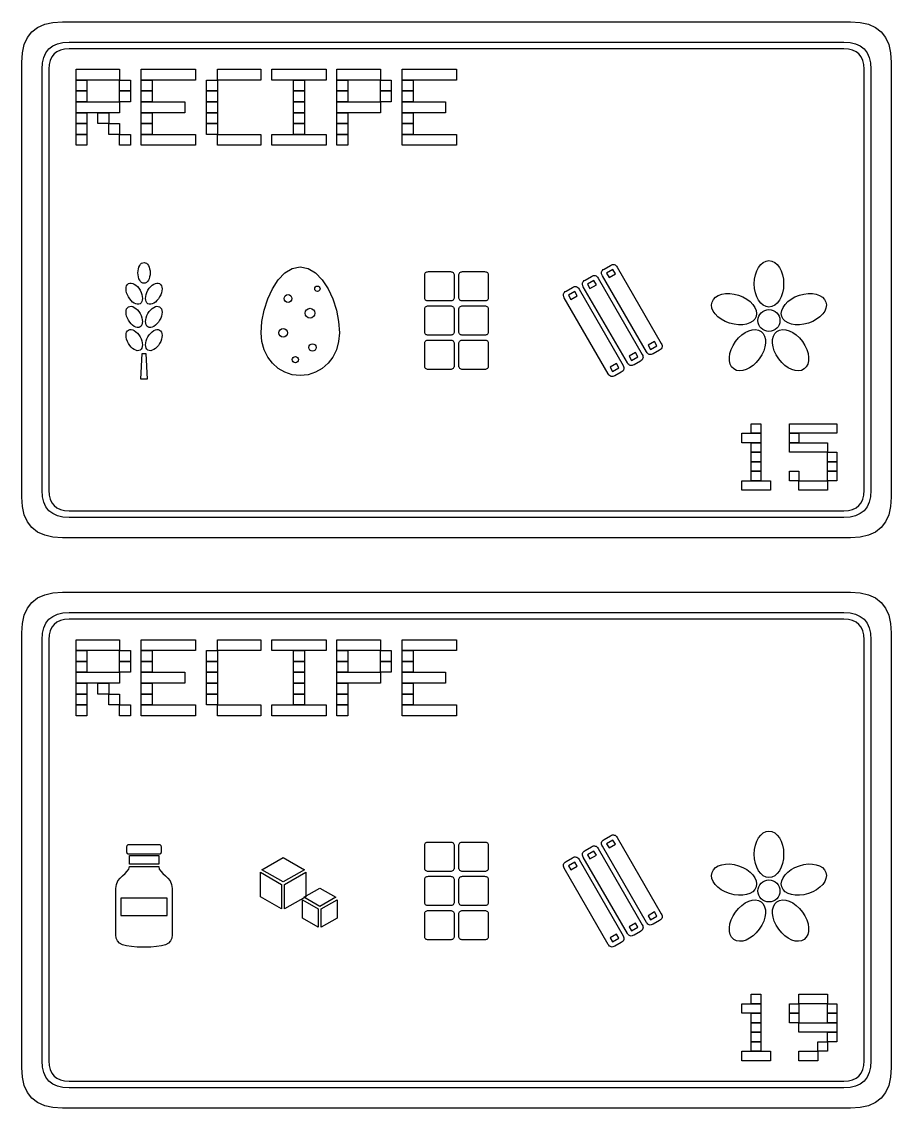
# Model space of a CAD drawing. Extents: x 4 to 272, y 4 to 252.
# Drawn here: x 140 to 204, y 46 to 126 of the extents above; entities that cross this region are included whole.
import ezdxf

# ---------------------------------------------------------------- set-up
doc = ezdxf.new("R2010")
doc.units = 0
doc.layers.add('CUT', color=1, linetype='CONTINUOUS')
doc.layers.add('RASTER', color=7, linetype='CONTINUOUS')

msp = doc.modelspace()

# ---------------------------------------------------------------- linework, layer by layer
at = {"layer": 'CUT'}
for points in [[(140, 123), (140.047, 123.703), (140.188, 124.313), (140.422, 124.828), (140.75, 125.25), (141.172, 125.578), (141.688, 125.813), (142.297, 125.953), (143, 126), (201, 126), (201.703, 125.953), (202.313, 125.813), (202.828, 125.578), (203.25, 125.25), (203.578, 124.828), (203.813, 124.313), (203.953, 123.703), (204, 123), (204, 91), (203.953, 90.297), (203.813, 89.688), (203.578, 89.172), (203.25, 88.75), (202.828, 88.422), (202.313, 88.188), (201.703, 88.047), (201, 88), (143, 88), (142.297, 88.047), (141.688, 88.188), (141.172, 88.422), (140.75, 88.75), (140.422, 89.172), (140.188, 89.688), (140.047, 90.297), (140, 91)], [(140, 81), (140.047, 81.703), (140.188, 82.313), (140.422, 82.828), (140.75, 83.25), (141.172, 83.578), (141.688, 83.813), (142.297, 83.953), (143, 84), (201, 84), (201.703, 83.953), (202.313, 83.813), (202.828, 83.578), (203.25, 83.25), (203.578, 82.828), (203.813, 82.313), (203.953, 81.703), (204, 81), (204, 49), (203.953, 48.297), (203.813, 47.688), (203.578, 47.172), (203.25, 46.75), (202.828, 46.422), (202.313, 46.188), (201.703, 46.047), (201, 46), (143, 46), (142.297, 46.047), (141.688, 46.188), (141.172, 46.422), (140.75, 46.75), (140.422, 47.172), (140.188, 47.688), (140.047, 48.297), (140, 49)]]:
    msp.add_lwpolyline(points, close=True, dxfattribs=at)
at = {"layer": 'RASTER'}
for points in [[(141.5, 122.5), (141.531, 122.969), (141.625, 123.375), (141.781, 123.719), (142, 124), (142.281, 124.219), (142.625, 124.375), (143.031, 124.469), (143.5, 124.5), (200.5, 124.5), (200.969, 124.469), (201.375, 124.375), (201.719, 124.219), (202, 124), (202.219, 123.719), (202.375, 123.375), (202.469, 122.969), (202.5, 122.5), (202.5, 91.5), (202.469, 91.031), (202.375, 90.625), (202.219, 90.281), (202, 90), (201.719, 89.781), (201.375, 89.625), (200.969, 89.531), (200.5, 89.5), (143.5, 89.5), (143.031, 89.531), (142.625, 89.625), (142.281, 89.781), (142, 90), (141.781, 90.281), (141.625, 90.625), (141.531, 91.031), (141.5, 91.5)], [(142, 122.5), (142, 91.5), (142.023, 91.148), (142.094, 90.844), (142.211, 90.586), (142.375, 90.375), (142.586, 90.211), (142.844, 90.094), (143.148, 90.023), (143.5, 90), (200.5, 90), (200.852, 90.023), (201.156, 90.094), (201.414, 90.211), (201.625, 90.375), (201.789, 90.586), (201.906, 90.844), (201.977, 91.148), (202, 91.5), (202, 122.5), (201.977, 122.852), (201.906, 123.156), (201.789, 123.414), (201.625, 123.625), (201.414, 123.789), (201.156, 123.906), (200.852, 123.977), (200.5, 124), (143.5, 124), (143.148, 123.977), (142.844, 123.906), (142.586, 123.789), (142.375, 123.625), (142.211, 123.414), (142.094, 123.156), (142.023, 122.852), (142, 122.5)], [(144, 122.5), (147.2, 122.5), (147.2, 121.7), (144, 121.7)], [(148.8, 122.5), (152.8, 122.5), (152.8, 121.7), (148.8, 121.7)], [(154.4, 122.5), (157.6, 122.5), (157.6, 121.7), (154.4, 121.7)], [(158.4, 122.5), (162.4, 122.5), (162.4, 121.7), (158.4, 121.7)], [(163.2, 122.5), (166.4, 122.5), (166.4, 121.7), (163.2, 121.7)], [(168, 122.5), (172, 122.5), (172, 121.7), (168, 121.7)], [(144, 121.7), (144.8, 121.7), (144.8, 120.9), (144, 120.9)], [(147.2, 121.7), (148, 121.7), (148, 120.9), (147.2, 120.9)], [(148.8, 121.7), (149.6, 121.7), (149.6, 120.9), (148.8, 120.9)], [(153.6, 121.7), (154.4, 121.7), (154.4, 120.9), (153.6, 120.9)], [(160, 121.7), (160.8, 121.7), (160.8, 120.9), (160, 120.9)], [(163.2, 121.7), (164, 121.7), (164, 120.9), (163.2, 120.9)], [(166.4, 121.7), (167.2, 121.7), (167.2, 120.9), (166.4, 120.9)], [(168, 121.7), (168.8, 121.7), (168.8, 120.9), (168, 120.9)], [(144, 120.9), (144.8, 120.9), (144.8, 120.1), (144, 120.1)], [(147.2, 120.9), (148, 120.9), (148, 120.1), (147.2, 120.1)], [(148.8, 120.9), (149.6, 120.9), (149.6, 120.1), (148.8, 120.1)], [(153.6, 120.9), (154.4, 120.9), (154.4, 120.1), (153.6, 120.1)], [(160, 120.9), (160.8, 120.9), (160.8, 120.1), (160, 120.1)], [(163.2, 120.9), (164, 120.9), (164, 120.1), (163.2, 120.1)], [(166.4, 120.9), (167.2, 120.9), (167.2, 120.1), (166.4, 120.1)], [(168, 120.9), (168.8, 120.9), (168.8, 120.1), (168, 120.1)], [(144, 120.1), (147.2, 120.1), (147.2, 119.3), (144, 119.3)], [(148.8, 120.1), (152, 120.1), (152, 119.3), (148.8, 119.3)], [(153.6, 120.1), (154.4, 120.1), (154.4, 119.3), (153.6, 119.3)], [(160, 120.1), (160.8, 120.1), (160.8, 119.3), (160, 119.3)], [(163.2, 120.1), (166.4, 120.1), (166.4, 119.3), (163.2, 119.3)], [(168, 120.1), (171.2, 120.1), (171.2, 119.3), (168, 119.3)], [(144, 119.3), (144.8, 119.3), (144.8, 118.5), (144, 118.5)], [(145.6, 119.3), (146.4, 119.3), (146.4, 118.5), (145.6, 118.5)], [(148.8, 119.3), (149.6, 119.3), (149.6, 118.5), (148.8, 118.5)], [(153.6, 119.3), (154.4, 119.3), (154.4, 118.5), (153.6, 118.5)], [(160, 119.3), (160.8, 119.3), (160.8, 118.5), (160, 118.5)], [(163.2, 119.3), (164, 119.3), (164, 118.5), (163.2, 118.5)], [(168, 119.3), (168.8, 119.3), (168.8, 118.5), (168, 118.5)], [(144, 118.5), (144.8, 118.5), (144.8, 117.7), (144, 117.7)], [(146.4, 118.5), (147.2, 118.5), (147.2, 117.7), (146.4, 117.7)], [(148.8, 118.5), (149.6, 118.5), (149.6, 117.7), (148.8, 117.7)], [(153.6, 118.5), (154.4, 118.5), (154.4, 117.7), (153.6, 117.7)], [(160, 118.5), (160.8, 118.5), (160.8, 117.7), (160, 117.7)], [(163.2, 118.5), (164, 118.5), (164, 117.7), (163.2, 117.7)], [(168, 118.5), (168.8, 118.5), (168.8, 117.7), (168, 117.7)], [(144, 117.7), (144.8, 117.7), (144.8, 116.9), (144, 116.9)], [(147.2, 117.7), (148, 117.7), (148, 116.9), (147.2, 116.9)], [(148.8, 117.7), (152.8, 117.7), (152.8, 116.9), (148.8, 116.9)], [(154.4, 117.7), (157.6, 117.7), (157.6, 116.9), (154.4, 116.9)], [(158.4, 117.7), (162.4, 117.7), (162.4, 116.9), (158.4, 116.9)], [(163.2, 117.7), (164, 117.7), (164, 116.9), (163.2, 116.9)], [(168, 117.7), (172, 117.7), (172, 116.9), (168, 116.9)], [(149.45, 107.51), (149.441, 107.356), (149.415, 107.212), (149.373, 107.082), (149.318, 106.969), (149.252, 106.876), (149.175, 106.805), (149.091, 106.761), (149, 106.745), (148.909, 106.761), (148.825, 106.805), (148.748, 106.876), (148.682, 106.969), (148.627, 107.082), (148.585, 107.212), (148.559, 107.356), (148.55, 107.51), (148.559, 107.664), (148.585, 107.808), (148.627, 107.938), (148.682, 108.051), (148.748, 108.144), (148.825, 108.215), (148.909, 108.259), (149, 108.275), (149.091, 108.259), (149.175, 108.215), (149.252, 108.144), (149.318, 108.051), (149.373, 107.938), (149.415, 107.808), (149.441, 107.664), (149.45, 107.51)], [(182.737, 107.301), (182.7, 107.377), (182.678, 107.449), (182.672, 107.516), (182.68, 107.58), (182.704, 107.639), (182.744, 107.694), (182.799, 107.746), (182.869, 107.793), (183.337, 108.063), (183.413, 108.1), (183.484, 108.122), (183.552, 108.129), (183.616, 108.12), (183.675, 108.096), (183.73, 108.056), (183.781, 108.001), (183.829, 107.931), (187.069, 102.319), (187.106, 102.243), (187.128, 102.171), (187.134, 102.104), (187.126, 102.04), (187.101, 101.981), (187.062, 101.926), (187.007, 101.874), (186.937, 101.827), (186.469, 101.557), (186.393, 101.52), (186.321, 101.498), (186.254, 101.491), (186.19, 101.5), (186.131, 101.524), (186.076, 101.564), (186.024, 101.619), (185.977, 101.689)], [(196.08, 106.7), (196.058, 106.355), (195.995, 106.034), (195.896, 105.744), (195.764, 105.491), (195.604, 105.282), (195.42, 105.124), (195.218, 105.025), (195, 104.99), (194.782, 105.025), (194.58, 105.124), (194.396, 105.282), (194.236, 105.491), (194.104, 105.744), (194.005, 106.034), (193.942, 106.355), (193.92, 106.7), (193.942, 107.045), (194.005, 107.366), (194.104, 107.656), (194.236, 107.909), (194.396, 108.118), (194.58, 108.276), (194.782, 108.375), (195, 108.41), (195.218, 108.375), (195.42, 108.276), (195.604, 108.118), (195.764, 107.909), (195.896, 107.656), (195.995, 107.366), (196.058, 107.045), (196.08, 106.7)], [(160.5, 107.96), (161.089, 107.84), (161.633, 107.504), (162.123, 106.992), (162.548, 106.34), (162.896, 105.587), (163.158, 104.771), (163.323, 103.929), (163.38, 103.1), (163.323, 102.448), (163.158, 101.848), (162.896, 101.312), (162.548, 100.85), (162.123, 100.472), (161.633, 100.189), (161.089, 100.012), (160.5, 99.95), (159.911, 100.012), (159.367, 100.189), (158.877, 100.472), (158.453, 100.85), (158.104, 101.312), (157.842, 101.848), (157.677, 102.448), (157.62, 103.1), (157.677, 103.929), (157.842, 104.771), (158.104, 105.587), (158.453, 106.34), (158.877, 106.992), (159.367, 107.504), (159.911, 107.84), (160.5, 107.96)], [(169.66, 107.33), (169.664, 107.393), (169.677, 107.448), (169.698, 107.495), (169.728, 107.532), (169.765, 107.562), (169.812, 107.583), (169.867, 107.596), (169.93, 107.6), (171.55, 107.6), (171.613, 107.596), (171.668, 107.583), (171.715, 107.562), (171.753, 107.532), (171.782, 107.495), (171.803, 107.448), (171.816, 107.393), (171.82, 107.33), (171.82, 105.71), (171.816, 105.647), (171.803, 105.592), (171.782, 105.545), (171.752, 105.508), (171.715, 105.478), (171.668, 105.457), (171.613, 105.444), (171.55, 105.44), (169.93, 105.44), (169.867, 105.444), (169.812, 105.457), (169.765, 105.478), (169.728, 105.508), (169.698, 105.545), (169.677, 105.592), (169.664, 105.647), (169.66, 105.71)], [(172.18, 107.33), (172.184, 107.393), (172.197, 107.448), (172.218, 107.495), (172.248, 107.532), (172.285, 107.562), (172.332, 107.583), (172.387, 107.596), (172.45, 107.6), (174.07, 107.6), (174.133, 107.596), (174.188, 107.583), (174.235, 107.562), (174.272, 107.532), (174.302, 107.495), (174.323, 107.448), (174.336, 107.393), (174.34, 107.33), (174.34, 105.71), (174.336, 105.647), (174.323, 105.592), (174.302, 105.545), (174.273, 105.508), (174.235, 105.478), (174.188, 105.457), (174.133, 105.444), (174.07, 105.44), (172.45, 105.44), (172.387, 105.444), (172.332, 105.457), (172.285, 105.478), (172.248, 105.508), (172.218, 105.545), (172.197, 105.592), (172.184, 105.647), (172.18, 105.71)], [(181.334, 106.491), (181.297, 106.567), (181.275, 106.639), (181.269, 106.706), (181.277, 106.77), (181.302, 106.829), (181.341, 106.884), (181.396, 106.936), (181.466, 106.983), (181.934, 107.253), (182.01, 107.29), (182.081, 107.312), (182.149, 107.319), (182.213, 107.31), (182.272, 107.286), (182.327, 107.246), (182.379, 107.191), (182.426, 107.121), (185.666, 101.509), (185.703, 101.433), (185.725, 101.361), (185.731, 101.294), (185.723, 101.23), (185.698, 101.171), (185.659, 101.116), (185.604, 101.064), (185.534, 101.017), (185.066, 100.747), (184.99, 100.71), (184.919, 100.688), (184.851, 100.681), (184.787, 100.69), (184.728, 100.714), (184.673, 100.754), (184.621, 100.809), (184.574, 100.879)], [(183.049, 107.481), (183.229, 107.169), (183.697, 107.439), (183.517, 107.751), (183.049, 107.481)], [(148.709, 106.227), (148.786, 106.073), (148.841, 105.92), (148.874, 105.771), (148.885, 105.631), (148.874, 105.504), (148.841, 105.394), (148.785, 105.304), (148.708, 105.24), (148.612, 105.205), (148.507, 105.201), (148.395, 105.228), (148.279, 105.281), (148.164, 105.361), (148.051, 105.464), (147.946, 105.588), (147.851, 105.733), (147.774, 105.887), (147.719, 106.04), (147.686, 106.189), (147.675, 106.329), (147.686, 106.456), (147.719, 106.566), (147.775, 106.656), (147.853, 106.72), (147.948, 106.755), (148.053, 106.759), (148.165, 106.732), (148.281, 106.679), (148.396, 106.599), (148.509, 106.496), (148.614, 106.372), (148.709, 106.227)], [(150.149, 105.733), (150.054, 105.588), (149.949, 105.464), (149.836, 105.361), (149.721, 105.281), (149.605, 105.228), (149.493, 105.201), (149.388, 105.205), (149.293, 105.24), (149.215, 105.304), (149.159, 105.394), (149.126, 105.504), (149.115, 105.631), (149.126, 105.771), (149.159, 105.92), (149.214, 106.073), (149.291, 106.227), (149.386, 106.372), (149.491, 106.496), (149.604, 106.599), (149.719, 106.679), (149.835, 106.732), (149.947, 106.759), (150.052, 106.755), (150.148, 106.72), (150.225, 106.656), (150.281, 106.566), (150.314, 106.456), (150.325, 106.329), (150.314, 106.189), (150.281, 106.04), (150.226, 105.887), (150.149, 105.733)], [(179.931, 105.681), (179.894, 105.757), (179.872, 105.829), (179.866, 105.896), (179.874, 105.96), (179.899, 106.019), (179.938, 106.074), (179.993, 106.126), (180.063, 106.173), (180.531, 106.443), (180.607, 106.48), (180.679, 106.502), (180.746, 106.509), (180.81, 106.5), (180.869, 106.476), (180.924, 106.436), (180.976, 106.381), (181.023, 106.311), (184.263, 100.699), (184.3, 100.623), (184.322, 100.551), (184.328, 100.484), (184.32, 100.42), (184.296, 100.361), (184.256, 100.306), (184.201, 100.254), (184.131, 100.207), (183.663, 99.937), (183.587, 99.9), (183.516, 99.878), (183.448, 99.871), (183.384, 99.88), (183.325, 99.904), (183.27, 99.944), (183.219, 99.999), (183.171, 100.069)], [(181.646, 106.671), (181.826, 106.359), (182.294, 106.629), (182.114, 106.941), (181.646, 106.671)], [(180.243, 105.861), (180.423, 105.549), (180.891, 105.819), (180.711, 106.131), (180.243, 105.861)], [(192.766, 105.861), (193.087, 105.734), (193.373, 105.575), (193.618, 105.391), (193.818, 105.187), (193.967, 104.97), (194.061, 104.747), (194.093, 104.524), (194.058, 104.306), (193.958, 104.11), (193.801, 103.948), (193.594, 103.822), (193.346, 103.734), (193.065, 103.687), (192.758, 103.682), (192.433, 103.722), (192.098, 103.807), (191.777, 103.935), (191.492, 104.094), (191.246, 104.278), (191.046, 104.482), (190.897, 104.698), (190.804, 104.921), (190.772, 105.145), (190.806, 105.363), (190.906, 105.559), (191.064, 105.721), (191.27, 105.847), (191.518, 105.934), (191.8, 105.982), (192.107, 105.986), (192.431, 105.947), (192.766, 105.861)], [(197.902, 103.807), (197.567, 103.722), (197.242, 103.682), (196.935, 103.687), (196.654, 103.734), (196.406, 103.822), (196.199, 103.948), (196.042, 104.11), (195.942, 104.306), (195.907, 104.524), (195.939, 104.747), (196.033, 104.97), (196.182, 105.187), (196.382, 105.391), (196.627, 105.575), (196.913, 105.734), (197.234, 105.861), (197.569, 105.947), (197.893, 105.986), (198.2, 105.982), (198.482, 105.934), (198.73, 105.847), (198.936, 105.721), (199.094, 105.559), (199.194, 105.363), (199.228, 105.145), (199.196, 104.921), (199.103, 104.698), (198.954, 104.482), (198.754, 104.278), (198.508, 104.094), (198.223, 103.935), (197.902, 103.807)], [(148.709, 104.517), (148.786, 104.363), (148.841, 104.21), (148.874, 104.061), (148.885, 103.921), (148.874, 103.794), (148.841, 103.684), (148.785, 103.594), (148.708, 103.53), (148.612, 103.495), (148.507, 103.491), (148.395, 103.518), (148.279, 103.571), (148.164, 103.651), (148.051, 103.754), (147.946, 103.878), (147.851, 104.023), (147.774, 104.177), (147.719, 104.33), (147.686, 104.479), (147.675, 104.619), (147.686, 104.746), (147.719, 104.856), (147.775, 104.946), (147.853, 105.01), (147.948, 105.045), (148.053, 105.049), (148.165, 105.022), (148.281, 104.969), (148.396, 104.889), (148.509, 104.786), (148.614, 104.662), (148.709, 104.517)], [(150.149, 104.023), (150.054, 103.878), (149.949, 103.754), (149.836, 103.651), (149.721, 103.571), (149.605, 103.518), (149.493, 103.491), (149.388, 103.495), (149.293, 103.53), (149.215, 103.594), (149.159, 103.684), (149.126, 103.794), (149.115, 103.921), (149.126, 104.061), (149.159, 104.21), (149.214, 104.363), (149.291, 104.517), (149.386, 104.662), (149.491, 104.786), (149.604, 104.889), (149.719, 104.969), (149.835, 105.022), (149.947, 105.049), (150.052, 105.045), (150.148, 105.01), (150.225, 104.946), (150.281, 104.856), (150.314, 104.746), (150.325, 104.619), (150.314, 104.479), (150.281, 104.33), (150.226, 104.177), (150.149, 104.023)], [(169.66, 104.81), (169.664, 104.873), (169.677, 104.928), (169.698, 104.975), (169.728, 105.012), (169.765, 105.042), (169.812, 105.063), (169.867, 105.076), (169.93, 105.08), (171.55, 105.08), (171.613, 105.076), (171.668, 105.063), (171.715, 105.042), (171.753, 105.012), (171.782, 104.975), (171.803, 104.928), (171.816, 104.873), (171.82, 104.81), (171.82, 103.19), (171.816, 103.127), (171.803, 103.072), (171.782, 103.025), (171.752, 102.988), (171.715, 102.958), (171.668, 102.937), (171.613, 102.924), (171.55, 102.92), (169.93, 102.92), (169.867, 102.924), (169.812, 102.937), (169.765, 102.958), (169.728, 102.988), (169.698, 103.025), (169.677, 103.072), (169.664, 103.127), (169.66, 103.19)], [(172.18, 104.81), (172.184, 104.873), (172.197, 104.928), (172.218, 104.975), (172.248, 105.012), (172.285, 105.042), (172.332, 105.063), (172.387, 105.076), (172.45, 105.08), (174.07, 105.08), (174.133, 105.076), (174.188, 105.063), (174.235, 105.042), (174.272, 105.012), (174.302, 104.975), (174.323, 104.928), (174.336, 104.873), (174.34, 104.81), (174.34, 103.19), (174.336, 103.127), (174.323, 103.072), (174.302, 103.025), (174.273, 102.988), (174.235, 102.958), (174.188, 102.937), (174.133, 102.924), (174.07, 102.92), (172.45, 102.92), (172.387, 102.924), (172.332, 102.937), (172.285, 102.958), (172.248, 102.988), (172.218, 103.025), (172.197, 103.072), (172.184, 103.127), (172.18, 103.19)], [(148.709, 102.808), (148.786, 102.653), (148.841, 102.5), (148.874, 102.351), (148.885, 102.211), (148.874, 102.084), (148.841, 101.974), (148.785, 101.884), (148.708, 101.82), (148.612, 101.785), (148.507, 101.781), (148.395, 101.808), (148.279, 101.861), (148.164, 101.941), (148.051, 102.044), (147.946, 102.168), (147.851, 102.313), (147.774, 102.467), (147.719, 102.62), (147.686, 102.769), (147.675, 102.909), (147.686, 103.036), (147.719, 103.146), (147.775, 103.236), (147.853, 103.3), (147.948, 103.335), (148.053, 103.339), (148.165, 103.312), (148.281, 103.259), (148.396, 103.179), (148.509, 103.076), (148.614, 102.952), (148.709, 102.808)], [(150.149, 102.313), (150.054, 102.168), (149.949, 102.044), (149.836, 101.941), (149.721, 101.861), (149.605, 101.808), (149.493, 101.781), (149.388, 101.785), (149.293, 101.82), (149.215, 101.884), (149.159, 101.974), (149.126, 102.084), (149.115, 102.211), (149.126, 102.351), (149.159, 102.5), (149.214, 102.653), (149.291, 102.808), (149.386, 102.952), (149.491, 103.076), (149.604, 103.179), (149.719, 103.259), (149.835, 103.312), (149.947, 103.339), (150.052, 103.335), (150.148, 103.3), (150.225, 103.236), (150.281, 103.146), (150.314, 103.036), (150.325, 102.909), (150.314, 102.769), (150.281, 102.62), (150.226, 102.467), (150.149, 102.313)], [(192.539, 102.45), (192.76, 102.716), (192.999, 102.939), (193.25, 103.116), (193.506, 103.243), (193.758, 103.318), (193.999, 103.337), (194.222, 103.299), (194.418, 103.199), (194.574, 103.043), (194.679, 102.843), (194.735, 102.608), (194.742, 102.345), (194.699, 102.063), (194.609, 101.769), (194.472, 101.473), (194.287, 101.181), (194.066, 100.915), (193.827, 100.692), (193.576, 100.516), (193.32, 100.389), (193.068, 100.314), (192.827, 100.294), (192.604, 100.332), (192.408, 100.432), (192.252, 100.588), (192.147, 100.788), (192.091, 101.023), (192.084, 101.286), (192.126, 101.569), (192.217, 101.862), (192.354, 102.159), (192.539, 102.45)], [(195.713, 101.181), (195.528, 101.473), (195.391, 101.769), (195.301, 102.063), (195.258, 102.345), (195.265, 102.608), (195.321, 102.843), (195.426, 103.043), (195.582, 103.199), (195.778, 103.299), (196.001, 103.337), (196.242, 103.318), (196.494, 103.243), (196.75, 103.116), (197.001, 102.939), (197.24, 102.716), (197.461, 102.45), (197.646, 102.159), (197.783, 101.862), (197.874, 101.569), (197.916, 101.286), (197.909, 101.023), (197.853, 100.788), (197.748, 100.588), (197.592, 100.432), (197.396, 100.332), (197.173, 100.294), (196.932, 100.314), (196.68, 100.389), (196.424, 100.516), (196.173, 100.692), (195.934, 100.915), (195.713, 101.181)], [(169.66, 102.29), (169.664, 102.353), (169.677, 102.408), (169.698, 102.455), (169.728, 102.492), (169.765, 102.522), (169.812, 102.543), (169.867, 102.556), (169.93, 102.56), (171.55, 102.56), (171.613, 102.556), (171.668, 102.543), (171.715, 102.522), (171.753, 102.493), (171.782, 102.455), (171.803, 102.408), (171.816, 102.353), (171.82, 102.29), (171.82, 100.67), (171.816, 100.607), (171.803, 100.552), (171.782, 100.505), (171.752, 100.468), (171.715, 100.438), (171.668, 100.417), (171.613, 100.404), (171.55, 100.4), (169.93, 100.4), (169.867, 100.404), (169.812, 100.417), (169.765, 100.438), (169.728, 100.468), (169.698, 100.505), (169.677, 100.552), (169.664, 100.607), (169.66, 100.67)], [(172.18, 102.29), (172.184, 102.353), (172.197, 102.408), (172.218, 102.455), (172.248, 102.492), (172.285, 102.522), (172.332, 102.543), (172.387, 102.556), (172.45, 102.56), (174.07, 102.56), (174.133, 102.556), (174.188, 102.543), (174.235, 102.522), (174.272, 102.493), (174.302, 102.455), (174.323, 102.408), (174.336, 102.353), (174.34, 102.29), (174.34, 100.67), (174.336, 100.607), (174.323, 100.552), (174.302, 100.505), (174.273, 100.468), (174.235, 100.438), (174.188, 100.417), (174.133, 100.404), (174.07, 100.4), (172.45, 100.4), (172.387, 100.404), (172.332, 100.417), (172.285, 100.438), (172.248, 100.468), (172.218, 100.505), (172.197, 100.552), (172.184, 100.607), (172.18, 100.67)], [(186.109, 102.181), (186.289, 101.869), (186.757, 102.139), (186.577, 102.451), (186.109, 102.181)], [(184.706, 101.371), (184.886, 101.059), (185.354, 101.329), (185.174, 101.641), (184.706, 101.371)], [(148.865, 101.57), (149.135, 101.57), (149.225, 99.68), (148.775, 99.68)], [(183.303, 100.561), (183.483, 100.249), (183.951, 100.519), (183.771, 100.831), (183.303, 100.561)], [(193.7, 96.4), (194.4, 96.4), (194.4, 95.7), (193.7, 95.7)], [(196.5, 96.4), (200, 96.4), (200, 95.7), (196.5, 95.7)], [(193, 95.7), (194.4, 95.7), (194.4, 95), (193, 95)], [(196.5, 95.7), (197.2, 95.7), (197.2, 95), (196.5, 95)], [(193.7, 95), (194.4, 95), (194.4, 94.3), (193.7, 94.3)], [(196.5, 95), (199.3, 95), (199.3, 94.3), (196.5, 94.3)], [(193.7, 94.3), (194.4, 94.3), (194.4, 93.6), (193.7, 93.6)], [(199.3, 94.3), (200, 94.3), (200, 93.6), (199.3, 93.6)], [(193.7, 93.6), (194.4, 93.6), (194.4, 92.9), (193.7, 92.9)], [(193.7, 92.9), (194.4, 92.9), (194.4, 92.2), (193.7, 92.2)], [(196.5, 92.9), (197.2, 92.9), (197.2, 92.2), (196.5, 92.2)], [(199.3, 93.6), (200, 93.6), (200, 92.9), (199.3, 92.9)], [(199.3, 92.9), (200, 92.9), (200, 92.2), (199.3, 92.2)], [(193, 92.2), (195.1, 92.2), (195.1, 91.5), (193, 91.5)], [(197.2, 92.2), (199.3, 92.2), (199.3, 91.5), (197.2, 91.5)], [(141.5, 80.5), (141.531, 80.969), (141.625, 81.375), (141.781, 81.719), (142, 82), (142.281, 82.219), (142.625, 82.375), (143.031, 82.469), (143.5, 82.5), (200.5, 82.5), (200.969, 82.469), (201.375, 82.375), (201.719, 82.219), (202, 82), (202.219, 81.719), (202.375, 81.375), (202.469, 80.969), (202.5, 80.5), (202.5, 49.5), (202.469, 49.031), (202.375, 48.625), (202.219, 48.281), (202, 48), (201.719, 47.781), (201.375, 47.625), (200.969, 47.531), (200.5, 47.5), (143.5, 47.5), (143.031, 47.531), (142.625, 47.625), (142.281, 47.781), (142, 48), (141.781, 48.281), (141.625, 48.625), (141.531, 49.031), (141.5, 49.5)], [(142, 80.5), (142, 49.5), (142.023, 49.148), (142.094, 48.844), (142.211, 48.586), (142.375, 48.375), (142.586, 48.211), (142.844, 48.094), (143.148, 48.023), (143.5, 48), (200.5, 48), (200.852, 48.023), (201.156, 48.094), (201.414, 48.211), (201.625, 48.375), (201.789, 48.586), (201.906, 48.844), (201.977, 49.148), (202, 49.5), (202, 80.5), (201.977, 80.852), (201.906, 81.156), (201.789, 81.414), (201.625, 81.625), (201.414, 81.789), (201.156, 81.906), (200.852, 81.977), (200.5, 82), (143.5, 82), (143.148, 81.977), (142.844, 81.906), (142.586, 81.789), (142.375, 81.625), (142.211, 81.414), (142.094, 81.156), (142.023, 80.852), (142, 80.5)], [(144, 80.5), (147.2, 80.5), (147.2, 79.7), (144, 79.7)], [(148.8, 80.5), (152.8, 80.5), (152.8, 79.7), (148.8, 79.7)], [(154.4, 80.5), (157.6, 80.5), (157.6, 79.7), (154.4, 79.7)], [(158.4, 80.5), (162.4, 80.5), (162.4, 79.7), (158.4, 79.7)], [(163.2, 80.5), (166.4, 80.5), (166.4, 79.7), (163.2, 79.7)], [(168, 80.5), (172, 80.5), (172, 79.7), (168, 79.7)], [(144, 79.7), (144.8, 79.7), (144.8, 78.9), (144, 78.9)], [(147.2, 79.7), (148, 79.7), (148, 78.9), (147.2, 78.9)], [(148.8, 79.7), (149.6, 79.7), (149.6, 78.9), (148.8, 78.9)], [(153.6, 79.7), (154.4, 79.7), (154.4, 78.9), (153.6, 78.9)], [(160, 79.7), (160.8, 79.7), (160.8, 78.9), (160, 78.9)], [(163.2, 79.7), (164, 79.7), (164, 78.9), (163.2, 78.9)], [(166.4, 79.7), (167.2, 79.7), (167.2, 78.9), (166.4, 78.9)], [(168, 79.7), (168.8, 79.7), (168.8, 78.9), (168, 78.9)], [(144, 78.9), (144.8, 78.9), (144.8, 78.1), (144, 78.1)], [(147.2, 78.9), (148, 78.9), (148, 78.1), (147.2, 78.1)], [(148.8, 78.9), (149.6, 78.9), (149.6, 78.1), (148.8, 78.1)], [(153.6, 78.9), (154.4, 78.9), (154.4, 78.1), (153.6, 78.1)], [(160, 78.9), (160.8, 78.9), (160.8, 78.1), (160, 78.1)], [(163.2, 78.9), (164, 78.9), (164, 78.1), (163.2, 78.1)], [(166.4, 78.9), (167.2, 78.9), (167.2, 78.1), (166.4, 78.1)], [(168, 78.9), (168.8, 78.9), (168.8, 78.1), (168, 78.1)], [(144, 78.1), (147.2, 78.1), (147.2, 77.3), (144, 77.3)], [(148.8, 78.1), (152, 78.1), (152, 77.3), (148.8, 77.3)], [(153.6, 78.1), (154.4, 78.1), (154.4, 77.3), (153.6, 77.3)], [(160, 78.1), (160.8, 78.1), (160.8, 77.3), (160, 77.3)], [(163.2, 78.1), (166.4, 78.1), (166.4, 77.3), (163.2, 77.3)], [(168, 78.1), (171.2, 78.1), (171.2, 77.3), (168, 77.3)], [(144, 77.3), (144.8, 77.3), (144.8, 76.5), (144, 76.5)], [(145.6, 77.3), (146.4, 77.3), (146.4, 76.5), (145.6, 76.5)], [(148.8, 77.3), (149.6, 77.3), (149.6, 76.5), (148.8, 76.5)], [(153.6, 77.3), (154.4, 77.3), (154.4, 76.5), (153.6, 76.5)], [(160, 77.3), (160.8, 77.3), (160.8, 76.5), (160, 76.5)], [(163.2, 77.3), (164, 77.3), (164, 76.5), (163.2, 76.5)], [(168, 77.3), (168.8, 77.3), (168.8, 76.5), (168, 76.5)], [(144, 76.5), (144.8, 76.5), (144.8, 75.7), (144, 75.7)], [(146.4, 76.5), (147.2, 76.5), (147.2, 75.7), (146.4, 75.7)], [(148.8, 76.5), (149.6, 76.5), (149.6, 75.7), (148.8, 75.7)], [(153.6, 76.5), (154.4, 76.5), (154.4, 75.7), (153.6, 75.7)], [(160, 76.5), (160.8, 76.5), (160.8, 75.7), (160, 75.7)], [(163.2, 76.5), (164, 76.5), (164, 75.7), (163.2, 75.7)], [(168, 76.5), (168.8, 76.5), (168.8, 75.7), (168, 75.7)], [(144, 75.7), (144.8, 75.7), (144.8, 74.9), (144, 74.9)], [(147.2, 75.7), (148, 75.7), (148, 74.9), (147.2, 74.9)], [(148.8, 75.7), (152.8, 75.7), (152.8, 74.9), (148.8, 74.9)], [(154.4, 75.7), (157.6, 75.7), (157.6, 74.9), (154.4, 74.9)], [(158.4, 75.7), (162.4, 75.7), (162.4, 74.9), (158.4, 74.9)], [(163.2, 75.7), (164, 75.7), (164, 74.9), (163.2, 74.9)], [(168, 75.7), (172, 75.7), (172, 74.9), (168, 74.9)], [(196.08, 64.7), (196.058, 64.355), (195.995, 64.034), (195.896, 63.744), (195.764, 63.491), (195.604, 63.282), (195.42, 63.124), (195.218, 63.025), (195, 62.99), (194.782, 63.025), (194.58, 63.124), (194.396, 63.282), (194.236, 63.491), (194.104, 63.744), (194.005, 64.034), (193.942, 64.355), (193.92, 64.7), (193.942, 65.045), (194.005, 65.366), (194.104, 65.656), (194.236, 65.909), (194.396, 66.118), (194.58, 66.276), (194.782, 66.375), (195, 66.41), (195.218, 66.375), (195.42, 66.276), (195.604, 66.118), (195.764, 65.909), (195.896, 65.656), (195.995, 65.366), (196.058, 65.045), (196.08, 64.7)], [(182.737, 65.301), (182.7, 65.377), (182.678, 65.449), (182.672, 65.516), (182.68, 65.58), (182.704, 65.639), (182.744, 65.694), (182.799, 65.746), (182.869, 65.793), (183.337, 66.063), (183.413, 66.1), (183.484, 66.122), (183.552, 66.129), (183.616, 66.12), (183.675, 66.096), (183.73, 66.056), (183.781, 66.001), (183.829, 65.931), (187.069, 60.319), (187.106, 60.243), (187.128, 60.171), (187.134, 60.104), (187.126, 60.04), (187.101, 59.981), (187.062, 59.926), (187.007, 59.874), (186.937, 59.827), (186.469, 59.557), (186.393, 59.52), (186.321, 59.498), (186.254, 59.491), (186.19, 59.5), (186.131, 59.524), (186.076, 59.564), (186.024, 59.619), (185.977, 59.689)], [(183.049, 65.481), (183.229, 65.169), (183.697, 65.439), (183.517, 65.751), (183.049, 65.481)], [(147.74, 65.24), (147.743, 65.282), (147.751, 65.319), (147.765, 65.35), (147.785, 65.375), (147.81, 65.395), (147.841, 65.409), (147.878, 65.417), (147.92, 65.42), (150.08, 65.42), (150.122, 65.417), (150.159, 65.409), (150.19, 65.395), (150.215, 65.375), (150.235, 65.35), (150.249, 65.319), (150.257, 65.282), (150.26, 65.24), (150.26, 64.88), (150.257, 64.838), (150.249, 64.801), (150.235, 64.77), (150.215, 64.745), (150.19, 64.725), (150.159, 64.711), (150.122, 64.703), (150.08, 64.7), (147.92, 64.7), (147.878, 64.703), (147.841, 64.711), (147.81, 64.725), (147.785, 64.745), (147.765, 64.77), (147.751, 64.801), (147.743, 64.838), (147.74, 64.88)], [(169.66, 65.33), (169.664, 65.393), (169.677, 65.448), (169.698, 65.495), (169.728, 65.532), (169.765, 65.562), (169.812, 65.583), (169.867, 65.596), (169.93, 65.6), (171.55, 65.6), (171.613, 65.596), (171.668, 65.583), (171.715, 65.562), (171.753, 65.532), (171.782, 65.495), (171.803, 65.448), (171.816, 65.393), (171.82, 65.33), (171.82, 63.71), (171.816, 63.647), (171.803, 63.592), (171.782, 63.545), (171.752, 63.507), (171.715, 63.478), (171.668, 63.457), (171.613, 63.444), (171.55, 63.44), (169.93, 63.44), (169.867, 63.444), (169.812, 63.457), (169.765, 63.478), (169.728, 63.507), (169.698, 63.545), (169.677, 63.592), (169.664, 63.647), (169.66, 63.71)], [(172.18, 65.33), (172.184, 65.393), (172.197, 65.448), (172.218, 65.495), (172.248, 65.532), (172.285, 65.562), (172.332, 65.583), (172.387, 65.596), (172.45, 65.6), (174.07, 65.6), (174.133, 65.596), (174.188, 65.583), (174.235, 65.562), (174.272, 65.532), (174.302, 65.495), (174.323, 65.448), (174.336, 65.393), (174.34, 65.33), (174.34, 63.71), (174.336, 63.647), (174.323, 63.592), (174.302, 63.545), (174.273, 63.507), (174.235, 63.478), (174.188, 63.457), (174.133, 63.444), (174.07, 63.44), (172.45, 63.44), (172.387, 63.444), (172.332, 63.457), (172.285, 63.478), (172.248, 63.507), (172.218, 63.545), (172.197, 63.592), (172.184, 63.647), (172.18, 63.71)], [(181.334, 64.491), (181.297, 64.567), (181.275, 64.639), (181.269, 64.706), (181.277, 64.77), (181.302, 64.829), (181.341, 64.884), (181.396, 64.936), (181.466, 64.983), (181.934, 65.253), (182.01, 65.29), (182.081, 65.312), (182.149, 65.319), (182.213, 65.31), (182.272, 65.286), (182.327, 65.246), (182.379, 65.191), (182.426, 65.121), (185.666, 59.509), (185.703, 59.433), (185.725, 59.361), (185.731, 59.294), (185.723, 59.23), (185.698, 59.171), (185.659, 59.116), (185.604, 59.064), (185.534, 59.017), (185.066, 58.747), (184.99, 58.71), (184.919, 58.688), (184.851, 58.681), (184.787, 58.69), (184.728, 58.714), (184.673, 58.754), (184.621, 58.809), (184.574, 58.879)], [(181.646, 64.671), (181.826, 64.359), (182.294, 64.629), (182.114, 64.941), (181.646, 64.671)], [(147.92, 64.61), (150.08, 64.61), (150.08, 63.98), (147.92, 63.98)], [(159.24, 64.466), (160.806, 63.566), (159.24, 62.666), (157.674, 63.566)], [(179.931, 63.681), (179.894, 63.757), (179.872, 63.829), (179.866, 63.896), (179.874, 63.96), (179.899, 64.019), (179.938, 64.074), (179.993, 64.126), (180.063, 64.173), (180.531, 64.443), (180.607, 64.48), (180.679, 64.502), (180.746, 64.509), (180.81, 64.5), (180.869, 64.476), (180.924, 64.436), (180.976, 64.381), (181.023, 64.311), (184.263, 58.699), (184.3, 58.623), (184.322, 58.551), (184.328, 58.484), (184.32, 58.42), (184.296, 58.361), (184.256, 58.306), (184.201, 58.254), (184.131, 58.207), (183.663, 57.937), (183.587, 57.9), (183.516, 57.878), (183.448, 57.871), (183.384, 57.88), (183.325, 57.904), (183.27, 57.944), (183.219, 57.999), (183.171, 58.069)], [(180.243, 63.861), (180.423, 63.549), (180.891, 63.819), (180.711, 64.131), (180.243, 63.861)], [(147.92, 63.8), (150.08, 63.8), (150.123, 63.612), (150.235, 63.446), (150.393, 63.287), (150.575, 63.125), (150.757, 62.946), (150.915, 62.737), (151.027, 62.486), (151.07, 62.18), (151.07, 58.76), (151.04, 58.515), (150.949, 58.316), (150.795, 58.159), (150.575, 58.04), (150.288, 57.955), (149.931, 57.899), (149.502, 57.869), (149, 57.86), (148.498, 57.869), (148.069, 57.899), (147.712, 57.955), (147.425, 58.04), (147.205, 58.159), (147.051, 58.316), (146.96, 58.515), (146.93, 58.76), (146.93, 62.18), (146.973, 62.486), (147.085, 62.737), (147.243, 62.946), (147.425, 63.125), (147.607, 63.287), (147.765, 63.446), (147.877, 63.612), (147.92, 63.8)], [(157.564, 63.377), (159.13, 62.477), (159.13, 60.677), (157.564, 61.577)], [(159.35, 62.477), (160.916, 63.377), (160.916, 61.577), (159.35, 60.677)], [(192.766, 63.861), (193.087, 63.734), (193.373, 63.575), (193.618, 63.391), (193.818, 63.187), (193.967, 62.97), (194.061, 62.747), (194.093, 62.524), (194.058, 62.306), (193.958, 62.11), (193.801, 61.948), (193.594, 61.822), (193.346, 61.734), (193.065, 61.687), (192.758, 61.682), (192.433, 61.722), (192.098, 61.807), (191.777, 61.935), (191.492, 62.094), (191.246, 62.278), (191.046, 62.482), (190.897, 62.698), (190.804, 62.921), (190.772, 63.145), (190.806, 63.363), (190.906, 63.559), (191.064, 63.721), (191.27, 63.847), (191.518, 63.934), (191.8, 63.982), (192.107, 63.986), (192.431, 63.947), (192.766, 63.861)], [(197.902, 61.807), (197.567, 61.722), (197.242, 61.682), (196.935, 61.687), (196.654, 61.734), (196.406, 61.822), (196.199, 61.948), (196.042, 62.11), (195.942, 62.306), (195.907, 62.524), (195.939, 62.747), (196.033, 62.97), (196.182, 63.187), (196.382, 63.391), (196.627, 63.575), (196.913, 63.734), (197.234, 63.861), (197.569, 63.947), (197.893, 63.986), (198.2, 63.982), (198.482, 63.934), (198.73, 63.847), (198.936, 63.721), (199.094, 63.559), (199.194, 63.363), (199.228, 63.145), (199.196, 62.921), (199.103, 62.698), (198.954, 62.482), (198.754, 62.278), (198.508, 62.094), (198.223, 61.935), (197.902, 61.807)], [(169.66, 62.81), (169.664, 62.873), (169.677, 62.928), (169.698, 62.975), (169.728, 63.012), (169.765, 63.042), (169.812, 63.063), (169.867, 63.076), (169.93, 63.08), (171.55, 63.08), (171.613, 63.076), (171.668, 63.063), (171.715, 63.042), (171.753, 63.012), (171.782, 62.975), (171.803, 62.928), (171.816, 62.873), (171.82, 62.81), (171.82, 61.19), (171.816, 61.127), (171.803, 61.072), (171.782, 61.025), (171.752, 60.988), (171.715, 60.958), (171.668, 60.937), (171.613, 60.924), (171.55, 60.92), (169.93, 60.92), (169.867, 60.924), (169.812, 60.937), (169.765, 60.958), (169.728, 60.988), (169.698, 61.025), (169.677, 61.072), (169.664, 61.127), (169.66, 61.19)], [(172.18, 62.81), (172.184, 62.873), (172.197, 62.928), (172.218, 62.975), (172.248, 63.012), (172.285, 63.042), (172.332, 63.063), (172.387, 63.076), (172.45, 63.08), (174.07, 63.08), (174.133, 63.076), (174.188, 63.063), (174.235, 63.042), (174.272, 63.012), (174.302, 62.975), (174.323, 62.928), (174.336, 62.873), (174.34, 62.81), (174.34, 61.19), (174.336, 61.127), (174.323, 61.072), (174.302, 61.025), (174.273, 60.988), (174.235, 60.958), (174.188, 60.937), (174.133, 60.924), (174.07, 60.92), (172.45, 60.92), (172.387, 60.924), (172.332, 60.937), (172.285, 60.958), (172.248, 60.988), (172.218, 61.025), (172.197, 61.072), (172.184, 61.127), (172.18, 61.19)], [(161.94, 62.216), (163.115, 61.541), (161.94, 60.866), (160.766, 61.541)], [(147.29, 61.46), (147.29, 60.2), (150.71, 60.2), (150.71, 61.46), (147.29, 61.46)], [(160.656, 61.352), (161.83, 60.677), (161.83, 59.327), (160.656, 60.002)], [(162.05, 60.677), (163.224, 61.352), (163.224, 60.002), (162.05, 59.327)], [(192.539, 60.45), (192.76, 60.716), (192.999, 60.939), (193.25, 61.116), (193.506, 61.243), (193.758, 61.318), (193.999, 61.337), (194.222, 61.299), (194.418, 61.199), (194.574, 61.043), (194.679, 60.843), (194.735, 60.608), (194.742, 60.345), (194.699, 60.063), (194.609, 59.769), (194.472, 59.473), (194.287, 59.181), (194.066, 58.915), (193.827, 58.692), (193.576, 58.516), (193.32, 58.389), (193.068, 58.314), (192.827, 58.294), (192.604, 58.332), (192.408, 58.432), (192.252, 58.588), (192.147, 58.788), (192.091, 59.023), (192.084, 59.286), (192.126, 59.569), (192.217, 59.862), (192.354, 60.159), (192.539, 60.45)], [(195.713, 59.181), (195.528, 59.473), (195.391, 59.769), (195.301, 60.063), (195.258, 60.345), (195.265, 60.608), (195.321, 60.843), (195.426, 61.043), (195.582, 61.199), (195.778, 61.299), (196.001, 61.337), (196.242, 61.318), (196.494, 61.243), (196.75, 61.116), (197.001, 60.939), (197.24, 60.716), (197.461, 60.45), (197.646, 60.159), (197.783, 59.862), (197.874, 59.569), (197.916, 59.286), (197.909, 59.023), (197.853, 58.788), (197.748, 58.588), (197.592, 58.432), (197.396, 58.332), (197.173, 58.294), (196.932, 58.314), (196.68, 58.389), (196.424, 58.516), (196.173, 58.692), (195.934, 58.915), (195.713, 59.181)], [(169.66, 60.29), (169.664, 60.353), (169.677, 60.408), (169.698, 60.455), (169.728, 60.493), (169.765, 60.522), (169.812, 60.543), (169.867, 60.556), (169.93, 60.56), (171.55, 60.56), (171.613, 60.556), (171.668, 60.543), (171.715, 60.522), (171.753, 60.493), (171.782, 60.455), (171.803, 60.408), (171.816, 60.353), (171.82, 60.29), (171.82, 58.67), (171.816, 58.607), (171.803, 58.552), (171.782, 58.505), (171.752, 58.468), (171.715, 58.438), (171.668, 58.417), (171.613, 58.404), (171.55, 58.4), (169.93, 58.4), (169.867, 58.404), (169.812, 58.417), (169.765, 58.438), (169.728, 58.468), (169.698, 58.505), (169.677, 58.552), (169.664, 58.607), (169.66, 58.67)], [(172.18, 60.29), (172.184, 60.353), (172.197, 60.408), (172.218, 60.455), (172.248, 60.493), (172.285, 60.522), (172.332, 60.543), (172.387, 60.556), (172.45, 60.56), (174.07, 60.56), (174.133, 60.556), (174.188, 60.543), (174.235, 60.522), (174.272, 60.493), (174.302, 60.455), (174.323, 60.408), (174.336, 60.353), (174.34, 60.29), (174.34, 58.67), (174.336, 58.607), (174.323, 58.552), (174.302, 58.505), (174.273, 58.468), (174.235, 58.438), (174.188, 58.417), (174.133, 58.404), (174.07, 58.4), (172.45, 58.4), (172.387, 58.404), (172.332, 58.417), (172.285, 58.438), (172.248, 58.468), (172.218, 58.505), (172.197, 58.552), (172.184, 58.607), (172.18, 58.67)], [(186.109, 60.181), (186.289, 59.869), (186.757, 60.139), (186.577, 60.451), (186.109, 60.181)], [(184.706, 59.371), (184.886, 59.059), (185.354, 59.329), (185.174, 59.641), (184.706, 59.371)], [(183.303, 58.561), (183.483, 58.249), (183.951, 58.519), (183.771, 58.831), (183.303, 58.561)], [(193.7, 54.4), (194.4, 54.4), (194.4, 53.7), (193.7, 53.7)], [(197.2, 54.4), (199.3, 54.4), (199.3, 53.7), (197.2, 53.7)], [(193, 53.7), (194.4, 53.7), (194.4, 53), (193, 53)], [(196.5, 53.7), (197.2, 53.7), (197.2, 53), (196.5, 53)], [(199.3, 53.7), (200, 53.7), (200, 53), (199.3, 53)], [(193.7, 53), (194.4, 53), (194.4, 52.3), (193.7, 52.3)], [(196.5, 53), (197.2, 53), (197.2, 52.3), (196.5, 52.3)], [(199.3, 53), (200, 53), (200, 52.3), (199.3, 52.3)], [(193.7, 52.3), (194.4, 52.3), (194.4, 51.6), (193.7, 51.6)], [(197.2, 52.3), (200, 52.3), (200, 51.6), (197.2, 51.6)], [(193.7, 51.6), (194.4, 51.6), (194.4, 50.9), (193.7, 50.9)], [(199.3, 51.6), (200, 51.6), (200, 50.9), (199.3, 50.9)], [(193.7, 50.9), (194.4, 50.9), (194.4, 50.2), (193.7, 50.2)], [(198.6, 50.9), (199.3, 50.9), (199.3, 50.2), (198.6, 50.2)], [(193, 50.2), (195.1, 50.2), (195.1, 49.5), (193, 49.5)], [(197.2, 50.2), (198.6, 50.2), (198.6, 49.5), (197.2, 49.5)]]:
    msp.add_lwpolyline(points, close=True, dxfattribs=at)
for centre, radius in [((161.76, 106.34), 0.198), ((159.6, 105.62), 0.288), ((161.22, 104.54), 0.36), ((195, 104), 0.81), ((159.24, 103.1), 0.315), ((161.4, 102.02), 0.27), ((160.14, 101.12), 0.225), ((195, 62), 0.81)]:
    msp.add_circle(centre, radius, dxfattribs=at)

doc.saveas('drawing.dxf')
